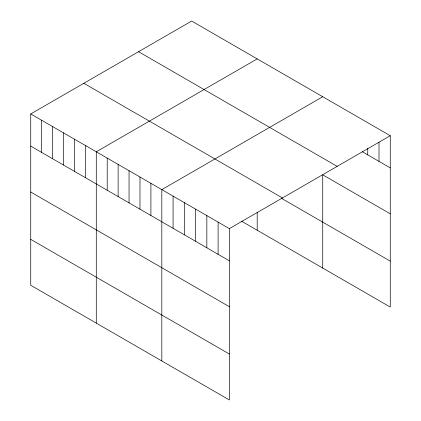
<?xml version="1.0" encoding="UTF-8"?>
<svg xmlns="http://www.w3.org/2000/svg" width="421" height="421" viewBox="0 0 421 421"><rect width="100%" height="100%" fill="white"/><g stroke="black" fill="none" stroke-linecap="round" stroke-linejoin="round"><path stroke-width="0.63" d="M30.738 113.949L229.35 228.619L229.35 399.95L30.738 285.285L30.738 113.949L191.65 21.05L390.262 135.715L390.262 307.051L241.349 221.078M257.189 58.893L96.283 151.792L96.283 323.123M322.733 96.73L161.822 189.629L161.822 360.965M229.35 228.619L390.262 135.715M362.123 151.639L390.262 167.884M138.551 51.709L337.158 166.374M390.262 213.81L322.733 174.82L322.733 268.066M83.842 83.295L282.449 197.959M281.223 198.175L390.262 261.125M30.738 146.119L229.35 260.783M30.738 192.039L229.35 306.709M30.738 239.36L229.35 354.024M379.005 142.351L379.005 161.385M367.749 148.324L367.749 154.886M257.189 212.363L257.189 230.224M218.099 222.12L218.099 254.284M206.843 215.62L206.843 247.79M195.586 209.121L195.586 241.291M184.335 202.627L184.335 234.792M173.078 196.128L173.078 228.293M150.902 183.324L150.902 215.489M139.977 177.015L139.977 209.184M129.052 170.71L129.052 202.875M118.127 164.4L118.127 196.57M107.208 158.096L107.208 190.266M85.358 145.482L85.358 177.651M74.433 139.177L74.433 171.342M63.513 132.868L63.513 165.037M52.588 126.563L52.588 158.728M41.663 120.253L41.663 152.423"/></g></svg>
